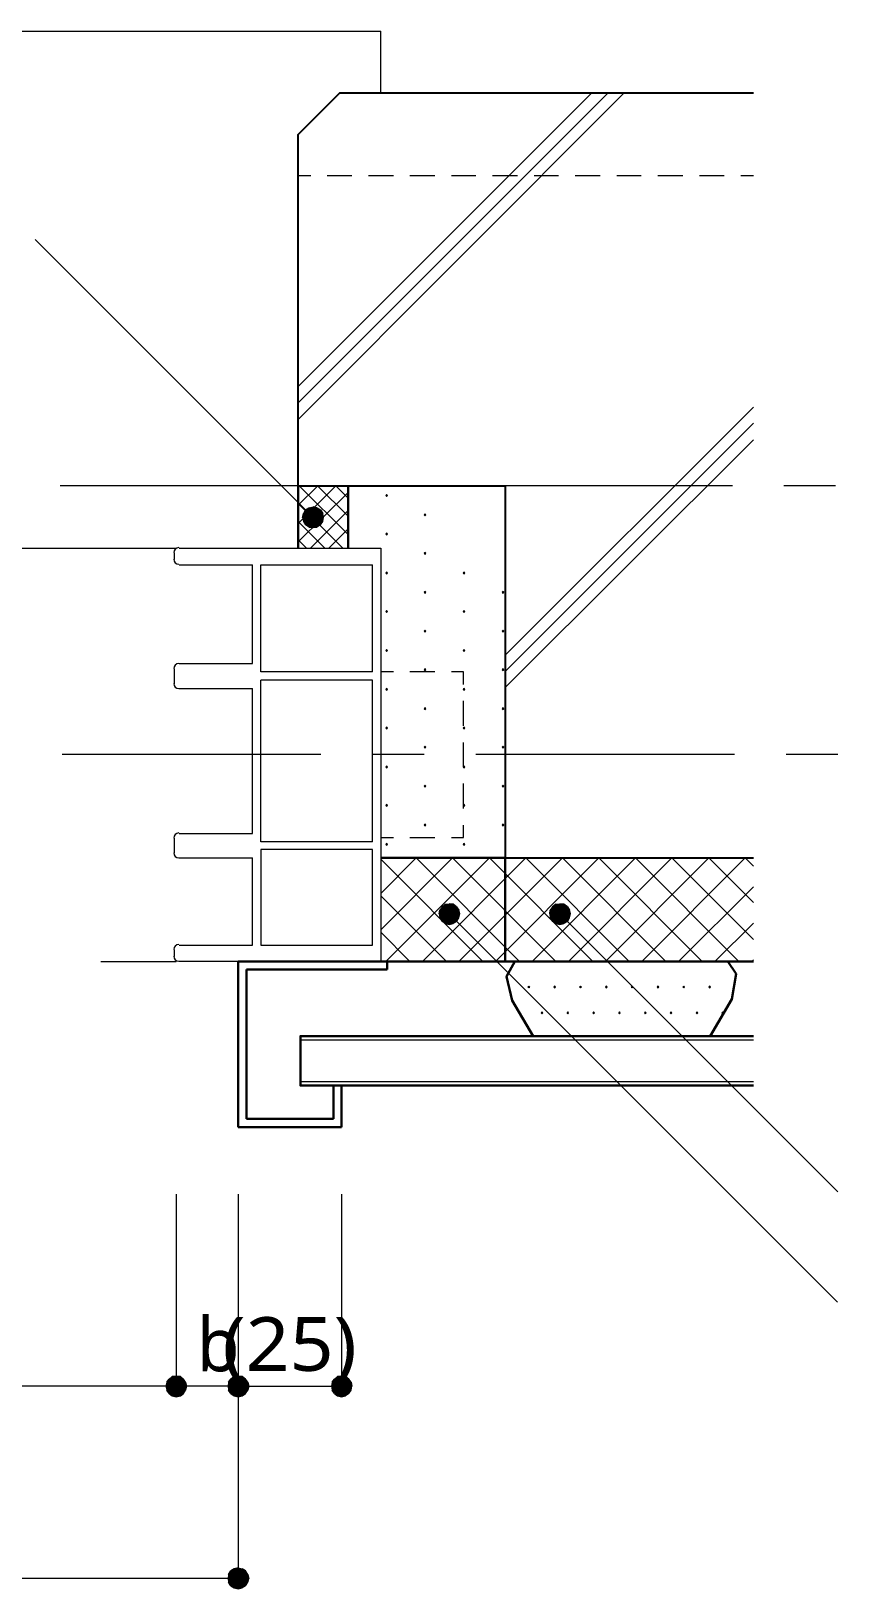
# Model space of a CAD drawing. Header units: millimetres. Extents: x 0 to 420, y 0 to 297.
# Drawn here: x 329.8 to 368.8, y 124.4 to 199.7 of the extents above; entities that cross this region are included whole.
import ezdxf
from ezdxf.enums import TextEntityAlignment as Align

# ---------------------------------------------------------------- set-up
doc = ezdxf.new("R2010")
doc.units = ezdxf.units.MM
doc.styles.add('kst32b', font='NotoSansJP-Variable.ttf')

msp = doc.modelspace()

# ---------------------------------------------------------------- hatches: boundary and pattern name
for points in [[(346.964, 177.334), (346.943, 177.313), (346.922, 177.292), (346.943, 177.271), (346.964, 177.25), (346.985, 177.271), (347.006, 177.292), (346.985, 177.313), (346.964, 177.334)], [(348.827, 176.403), (348.805, 176.382), (348.784, 176.361), (348.805, 176.339), (348.827, 176.318), (348.848, 176.339), (348.869, 176.361), (348.848, 176.382), (348.827, 176.403)], [(343.874, 176.043), (343.916, 176.234), (343.408, 176.234), (343.874, 176.043)], [(346.964, 175.472), (346.943, 175.45), (346.922, 175.429), (346.943, 175.408), (346.964, 175.387), (346.985, 175.408), (347.006, 175.429), (346.985, 175.45), (346.964, 175.472)], [(348.827, 174.54), (348.805, 174.519), (348.784, 174.498), (348.805, 174.477), (348.827, 174.456), (348.848, 174.477), (348.869, 174.498), (348.848, 174.519), (348.827, 174.54)], [(346.964, 173.588), (346.943, 173.567), (346.922, 173.546), (346.943, 173.524), (346.964, 173.503), (346.985, 173.524), (347.006, 173.546), (346.985, 173.567), (346.964, 173.588)], [(350.711, 173.588), (350.689, 173.567), (350.668, 173.546), (350.689, 173.524), (350.711, 173.503), (350.732, 173.524), (350.753, 173.546), (350.732, 173.567), (350.711, 173.588)], [(348.827, 172.656), (348.805, 172.635), (348.784, 172.614), (348.805, 172.593), (348.827, 172.572), (348.848, 172.593), (348.869, 172.614), (348.848, 172.635), (348.827, 172.656)], [(352.594, 172.656), (352.573, 172.635), (352.552, 172.614), (352.573, 172.593), (352.594, 172.572), (352.616, 172.593), (352.637, 172.614), (352.616, 172.635), (352.594, 172.656)], [(346.964, 171.725), (346.943, 171.704), (346.922, 171.683), (346.943, 171.662), (346.964, 171.64), (346.985, 171.662), (347.006, 171.683), (346.985, 171.704), (346.964, 171.725)], [(350.711, 171.725), (350.689, 171.704), (350.668, 171.683), (350.689, 171.662), (350.711, 171.64), (350.732, 171.662), (350.753, 171.683), (350.732, 171.704), (350.711, 171.725)], [(348.827, 170.773), (348.805, 170.751), (348.784, 170.73), (348.805, 170.709), (348.827, 170.688), (348.848, 170.709), (348.869, 170.73), (348.848, 170.751), (348.827, 170.773)], [(352.594, 170.773), (352.573, 170.751), (352.552, 170.73), (352.573, 170.709), (352.594, 170.688), (352.616, 170.709), (352.637, 170.73), (352.616, 170.751), (352.594, 170.773)], [(346.964, 169.841), (346.943, 169.82), (346.922, 169.799), (346.943, 169.778), (346.964, 169.757), (346.985, 169.778), (347.006, 169.799), (346.985, 169.82), (346.964, 169.841)], [(350.711, 169.841), (350.689, 169.82), (350.668, 169.799), (350.689, 169.778), (350.711, 169.757), (350.732, 169.778), (350.753, 169.799), (350.732, 169.82), (350.711, 169.841)], [(348.827, 168.91), (348.805, 168.889), (348.784, 168.868), (348.805, 168.846), (348.827, 168.825), (348.848, 168.846), (348.869, 168.868), (348.848, 168.889), (348.827, 168.91)], [(352.594, 168.91), (352.573, 168.889), (352.552, 168.868), (352.573, 168.846), (352.594, 168.825), (352.616, 168.846), (352.637, 168.868), (352.616, 168.889), (352.594, 168.91)], [(346.964, 167.957), (346.943, 167.936), (346.922, 167.915), (346.943, 167.894), (346.964, 167.873), (346.985, 167.894), (347.006, 167.915), (346.985, 167.936), (346.964, 167.957)], [(350.711, 167.957), (350.689, 167.936), (350.668, 167.915), (350.689, 167.894), (350.711, 167.873), (350.732, 167.894), (350.753, 167.915), (350.732, 167.936), (350.711, 167.957)], [(348.827, 167.026), (348.805, 167.005), (348.784, 166.984), (348.805, 166.963), (348.827, 166.942), (348.848, 166.963), (348.869, 166.984), (348.848, 167.005), (348.827, 167.026)], [(352.594, 167.026), (352.573, 167.005), (352.552, 166.984), (352.573, 166.963), (352.594, 166.942), (352.616, 166.963), (352.637, 166.984), (352.616, 167.005), (352.594, 167.026)], [(346.964, 166.095), (346.943, 166.074), (346.922, 166.052), (346.943, 166.031), (346.964, 166.01), (346.985, 166.031), (347.006, 166.052), (346.985, 166.074), (346.964, 166.095)], [(350.711, 166.095), (350.689, 166.074), (350.668, 166.052), (350.689, 166.031), (350.711, 166.01), (350.732, 166.031), (350.753, 166.052), (350.732, 166.074), (350.711, 166.095)], [(348.827, 165.163), (348.805, 165.142), (348.784, 165.121), (348.805, 165.1), (348.827, 165.079), (348.848, 165.1), (348.869, 165.121), (348.848, 165.142), (348.827, 165.163)], [(352.594, 165.163), (352.573, 165.142), (352.552, 165.121), (352.573, 165.1), (352.594, 165.079), (352.616, 165.1), (352.637, 165.121), (352.616, 165.142), (352.594, 165.163)], [(346.964, 164.211), (346.943, 164.19), (346.922, 164.169), (346.943, 164.147), (346.964, 164.126), (346.985, 164.147), (347.006, 164.169), (346.985, 164.19), (346.964, 164.211)], [(350.711, 164.211), (350.689, 164.19), (350.668, 164.169), (350.689, 164.147), (350.711, 164.126), (350.732, 164.147), (350.753, 164.169), (350.732, 164.19), (350.711, 164.211)], [(348.827, 163.28), (348.805, 163.258), (348.784, 163.237), (348.805, 163.216), (348.827, 163.195), (348.848, 163.216), (348.869, 163.237), (348.848, 163.258), (348.827, 163.28)], [(352.594, 163.28), (352.573, 163.258), (352.552, 163.237), (352.573, 163.216), (352.594, 163.195), (352.616, 163.216), (352.637, 163.237), (352.616, 163.258), (352.594, 163.28)], [(346.964, 162.348), (346.943, 162.327), (346.922, 162.306), (346.943, 162.285), (346.964, 162.264), (346.985, 162.285), (347.006, 162.306), (346.985, 162.327), (346.964, 162.348)], [(350.711, 162.348), (350.689, 162.327), (350.668, 162.306), (350.689, 162.285), (350.711, 162.264), (350.732, 162.285), (350.753, 162.306), (350.732, 162.327), (350.711, 162.348)], [(348.827, 161.396), (348.805, 161.375), (348.784, 161.354), (348.805, 161.332), (348.827, 161.311), (348.848, 161.332), (348.869, 161.354), (348.848, 161.375), (348.827, 161.396)], [(352.594, 161.396), (352.573, 161.375), (352.552, 161.354), (352.573, 161.332), (352.594, 161.311), (352.616, 161.332), (352.637, 161.354), (352.616, 161.375), (352.594, 161.396)], [(346.964, 160.464), (346.943, 160.443), (346.922, 160.422), (346.943, 160.401), (346.964, 160.38), (346.985, 160.401), (347.006, 160.422), (346.985, 160.443), (346.964, 160.464)], [(350.711, 160.464), (350.689, 160.443), (350.668, 160.422), (350.689, 160.401), (350.711, 160.38), (350.732, 160.401), (350.753, 160.422), (350.732, 160.443), (350.711, 160.464)], [(350.456, 156.866), (350.499, 157.057), (349.991, 157.057), (350.456, 156.866)], [(355.812, 156.866), (355.854, 157.057), (355.346, 157.057), (355.812, 156.866)], [(353.843, 153.564), (353.822, 153.543), (353.801, 153.522), (353.822, 153.501), (353.843, 153.479), (353.864, 153.501), (353.886, 153.522), (353.864, 153.543), (353.843, 153.564)], [(355.092, 153.564), (355.071, 153.543), (355.05, 153.522), (355.071, 153.501), (355.092, 153.479), (355.113, 153.501), (355.134, 153.522), (355.113, 153.543), (355.092, 153.564)], [(356.341, 153.564), (356.32, 153.543), (356.298, 153.522), (356.32, 153.501), (356.341, 153.479), (356.362, 153.501), (356.383, 153.522), (356.362, 153.543), (356.341, 153.564)], [(357.59, 153.564), (357.569, 153.543), (357.547, 153.522), (357.569, 153.501), (357.59, 153.479), (357.611, 153.501), (357.632, 153.522), (357.611, 153.543), (357.59, 153.564)], [(358.838, 153.564), (358.817, 153.543), (358.796, 153.522), (358.817, 153.501), (358.838, 153.479), (358.86, 153.501), (358.881, 153.522), (358.86, 153.543), (358.838, 153.564)], [(360.087, 153.564), (360.066, 153.543), (360.045, 153.522), (360.066, 153.501), (360.087, 153.479), (360.109, 153.501), (360.13, 153.522), (360.109, 153.543), (360.087, 153.564)], [(361.336, 153.564), (361.315, 153.543), (361.294, 153.522), (361.315, 153.501), (361.336, 153.479), (361.357, 153.501), (361.379, 153.522), (361.357, 153.543), (361.336, 153.564)], [(362.585, 153.564), (362.564, 153.543), (362.543, 153.522), (362.564, 153.501), (362.585, 153.479), (362.606, 153.501), (362.627, 153.522), (362.606, 153.543), (362.585, 153.564)], [(354.478, 152.315), (354.457, 152.294), (354.436, 152.273), (354.457, 152.252), (354.478, 152.231), (354.499, 152.252), (354.521, 152.273), (354.499, 152.294), (354.478, 152.315)], [(355.727, 152.315), (355.706, 152.294), (355.685, 152.273), (355.706, 152.252), (355.727, 152.231), (355.748, 152.252), (355.769, 152.273), (355.748, 152.294), (355.727, 152.315)], [(356.976, 152.315), (356.955, 152.294), (356.934, 152.273), (356.955, 152.252), (356.976, 152.231), (356.997, 152.252), (357.018, 152.273), (356.997, 152.294), (356.976, 152.315)], [(358.225, 152.315), (358.204, 152.294), (358.182, 152.273), (358.204, 152.252), (358.225, 152.231), (358.246, 152.252), (358.267, 152.273), (358.246, 152.294), (358.225, 152.315)], [(359.473, 152.315), (359.452, 152.294), (359.431, 152.273), (359.452, 152.252), (359.473, 152.231), (359.495, 152.252), (359.516, 152.273), (359.495, 152.294), (359.473, 152.315)], [(360.722, 152.315), (360.701, 152.294), (360.68, 152.273), (360.701, 152.252), (360.722, 152.231), (360.744, 152.252), (360.765, 152.273), (360.744, 152.294), (360.722, 152.315)], [(361.971, 152.315), (361.95, 152.294), (361.929, 152.273), (361.95, 152.252), (361.971, 152.231), (361.992, 152.252), (362.014, 152.273), (361.992, 152.294), (361.971, 152.315)], [(363.22, 152.315), (363.199, 152.294), (363.178, 152.273), (363.199, 152.252), (363.22, 152.231), (363.241, 152.252), (363.262, 152.273), (363.241, 152.294), (363.22, 152.315)], [(336.338, 134.408), (336.296, 134.218), (336.783, 134.218), (336.338, 134.408)], [(336.338, 134.408), (336.296, 134.218), (336.783, 134.218), (336.338, 134.408)], [(336.592, 133.752), (336.783, 133.71), (336.783, 134.218), (336.592, 133.752)], [(339.323, 134.408), (339.302, 134.218), (339.788, 134.218), (339.323, 134.408)], [(339.598, 133.752), (339.788, 133.71), (339.788, 134.218), (339.598, 133.752)], [(344.593, 133.752), (344.784, 133.71), (344.784, 134.218), (344.593, 133.752)], [(339.598, 124.46), (339.788, 124.418), (339.788, 124.926), (339.598, 124.46)]]:
    msp.add_hatch(color=7).paths.add_polyline_path(points)
h = msp.add_hatch(color=7)
h.paths.add_polyline_path([(343.048, 176.593), (342.942, 176.424), (343.408, 176.234), (343.048, 176.593)])
h.paths.add_polyline_path([(342.942, 176.424), (343.408, 176.234), (342.9, 176.234), (342.942, 176.424)])
h.paths.add_polyline_path([(343.408, 176.234), (342.9, 176.234), (342.942, 176.043), (343.408, 176.234)])
h = msp.add_hatch(color=7)
h.paths.add_polyline_path([(343.598, 176.699), (343.408, 176.742), (343.408, 176.234), (343.598, 176.699)])
h.paths.add_polyline_path([(343.408, 176.742), (343.408, 176.234), (343.218, 176.699), (343.408, 176.742)])
h.paths.add_polyline_path([(343.408, 176.234), (343.218, 176.699), (343.048, 176.593), (343.408, 176.234)])
h = msp.add_hatch(color=7)
h.paths.add_polyline_path([(343.916, 176.234), (343.874, 176.424), (343.408, 176.234), (343.916, 176.234)])
h.paths.add_polyline_path([(343.874, 176.424), (343.408, 176.234), (343.768, 176.593), (343.874, 176.424)])
h.paths.add_polyline_path([(343.408, 176.234), (343.768, 176.593), (343.598, 176.699), (343.408, 176.234)])
h = msp.add_hatch(color=7)
h.paths.add_polyline_path([(342.942, 176.043), (343.048, 175.874), (343.408, 176.234), (342.942, 176.043)])
h.paths.add_polyline_path([(343.048, 175.874), (343.408, 176.234), (343.218, 175.768), (343.048, 175.874)])
h.paths.add_polyline_path([(343.408, 176.234), (343.218, 175.768), (343.408, 175.747), (343.408, 176.234)])
h = msp.add_hatch(color=7)
h.paths.add_polyline_path([(343.408, 175.747), (343.598, 175.768), (343.408, 176.234), (343.408, 175.747)])
h.paths.add_polyline_path([(343.598, 175.768), (343.408, 176.234), (343.768, 175.874), (343.598, 175.768)])
h.paths.add_polyline_path([(343.408, 176.234), (343.768, 175.874), (343.874, 176.043), (343.408, 176.234)])
h = msp.add_hatch(color=7)
h.paths.add_polyline_path([(350.181, 157.522), (349.991, 157.543), (349.991, 157.057), (350.181, 157.522)])
h.paths.add_polyline_path([(349.991, 157.543), (349.991, 157.057), (349.8, 157.522), (349.991, 157.543)])
h.paths.add_polyline_path([(349.991, 157.057), (349.8, 157.522), (349.652, 157.395), (349.991, 157.057)])
h = msp.add_hatch(color=7)
h.paths.add_polyline_path([(350.499, 157.057), (350.456, 157.247), (349.991, 157.057), (350.499, 157.057)])
h.paths.add_polyline_path([(350.456, 157.247), (349.991, 157.057), (350.351, 157.395), (350.456, 157.247)])
h.paths.add_polyline_path([(349.991, 157.057), (350.351, 157.395), (350.181, 157.522), (349.991, 157.057)])
h = msp.add_hatch(color=7)
h.paths.add_polyline_path([(355.537, 157.522), (355.346, 157.543), (355.346, 157.057), (355.537, 157.522)])
h.paths.add_polyline_path([(355.346, 157.543), (355.346, 157.057), (355.155, 157.522), (355.346, 157.543)])
h.paths.add_polyline_path([(355.346, 157.057), (355.155, 157.522), (354.986, 157.395), (355.346, 157.057)])
h = msp.add_hatch(color=7)
h.paths.add_polyline_path([(355.854, 157.057), (355.812, 157.247), (355.346, 157.057), (355.854, 157.057)])
h.paths.add_polyline_path([(355.812, 157.247), (355.346, 157.057), (355.706, 157.395), (355.812, 157.247)])
h.paths.add_polyline_path([(355.346, 157.057), (355.706, 157.395), (355.537, 157.522), (355.346, 157.057)])
h = msp.add_hatch(color=7)
h.paths.add_polyline_path([(349.652, 157.395), (349.546, 157.247), (349.991, 157.057), (349.652, 157.395)])
h.paths.add_polyline_path([(349.546, 157.247), (349.991, 157.057), (349.504, 157.057), (349.546, 157.247)])
h.paths.add_polyline_path([(349.991, 157.057), (349.504, 157.057), (349.546, 156.866), (349.991, 157.057)])
h = msp.add_hatch(color=7)
h.paths.add_polyline_path([(349.546, 156.866), (349.652, 156.697), (349.991, 157.057), (349.546, 156.866)])
h.paths.add_polyline_path([(349.652, 156.697), (349.991, 157.057), (349.8, 156.591), (349.652, 156.697)])
h.paths.add_polyline_path([(349.991, 157.057), (349.8, 156.591), (349.991, 156.549), (349.991, 157.057)])
h = msp.add_hatch(color=7)
h.paths.add_polyline_path([(349.991, 156.549), (350.181, 156.591), (349.991, 157.057), (349.991, 156.549)])
h.paths.add_polyline_path([(350.181, 156.591), (349.991, 157.057), (350.351, 156.697), (350.181, 156.591)])
h.paths.add_polyline_path([(349.991, 157.057), (350.351, 156.697), (350.456, 156.866), (349.991, 157.057)])
h = msp.add_hatch(color=7)
h.paths.add_polyline_path([(354.986, 157.395), (354.88, 157.247), (355.346, 157.057), (354.986, 157.395)])
h.paths.add_polyline_path([(354.88, 157.247), (355.346, 157.057), (354.859, 157.057), (354.88, 157.247)])
h.paths.add_polyline_path([(355.346, 157.057), (354.859, 157.057), (354.88, 156.866), (355.346, 157.057)])
h = msp.add_hatch(color=7)
h.paths.add_polyline_path([(354.88, 156.866), (354.986, 156.697), (355.346, 157.057), (354.88, 156.866)])
h.paths.add_polyline_path([(354.986, 156.697), (355.346, 157.057), (355.155, 156.591), (354.986, 156.697)])
h.paths.add_polyline_path([(355.346, 157.057), (355.155, 156.591), (355.346, 156.549), (355.346, 157.057)])
h = msp.add_hatch(color=7)
h.paths.add_polyline_path([(355.346, 156.549), (355.537, 156.591), (355.346, 157.057), (355.346, 156.549)])
h.paths.add_polyline_path([(355.537, 156.591), (355.346, 157.057), (355.706, 156.697), (355.537, 156.591)])
h.paths.add_polyline_path([(355.346, 157.057), (355.706, 156.697), (355.812, 156.866), (355.346, 157.057)])
h = msp.add_hatch(color=7)
h.paths.add_polyline_path([(336.592, 134.683), (336.444, 134.556), (336.783, 134.218), (336.592, 134.683)])
h.paths.add_polyline_path([(336.444, 134.556), (336.783, 134.218), (336.338, 134.408), (336.444, 134.556)])
h.paths.add_polyline_path([(336.783, 134.218), (336.338, 134.408), (336.296, 134.218), (336.783, 134.218)])
h = msp.add_hatch(color=7)
h.paths.add_polyline_path([(336.296, 134.218), (336.338, 134.027), (336.783, 134.218), (336.296, 134.218)])
h.paths.add_polyline_path([(336.338, 134.027), (336.783, 134.218), (336.444, 133.858), (336.338, 134.027)])
h.paths.add_polyline_path([(336.783, 134.218), (336.444, 133.858), (336.592, 133.752), (336.783, 134.218)])
h = msp.add_hatch(color=7)
h.paths.add_polyline_path([(336.296, 134.218), (336.338, 134.027), (336.783, 134.218), (336.296, 134.218)])
h.paths.add_polyline_path([(336.338, 134.027), (336.783, 134.218), (336.444, 133.858), (336.338, 134.027)])
h.paths.add_polyline_path([(336.783, 134.218), (336.444, 133.858), (336.592, 133.752), (336.783, 134.218)])
h = msp.add_hatch(color=7)
h.paths.add_polyline_path([(336.296, 134.218), (336.338, 134.027), (336.783, 134.218), (336.296, 134.218)])
h.paths.add_polyline_path([(336.338, 134.027), (336.783, 134.218), (336.444, 133.858), (336.338, 134.027)])
h.paths.add_polyline_path([(336.783, 134.218), (336.444, 133.858), (336.592, 133.752), (336.783, 134.218)])
h = msp.add_hatch(color=7)
h.paths.add_polyline_path([(336.783, 134.705), (336.592, 134.683), (336.783, 134.218), (336.783, 134.705)])
h.paths.add_polyline_path([(336.592, 134.683), (336.783, 134.218), (336.444, 134.556), (336.592, 134.683)])
h.paths.add_polyline_path([(336.783, 134.218), (336.444, 134.556), (336.338, 134.408), (336.783, 134.218)])
h = msp.add_hatch(color=7)
h.paths.add_polyline_path([(336.783, 134.705), (336.592, 134.683), (336.783, 134.218), (336.783, 134.705)])
h.paths.add_polyline_path([(336.592, 134.683), (336.783, 134.218), (336.444, 134.556), (336.592, 134.683)])
h.paths.add_polyline_path([(336.783, 134.218), (336.444, 134.556), (336.338, 134.408), (336.783, 134.218)])
h = msp.add_hatch(color=7)
h.paths.add_polyline_path([(337.143, 134.556), (336.995, 134.683), (336.783, 134.218), (337.143, 134.556)])
h.paths.add_polyline_path([(336.995, 134.683), (336.783, 134.218), (336.783, 134.705), (336.995, 134.683)])
h.paths.add_polyline_path([(336.783, 134.218), (336.783, 134.705), (336.592, 134.683), (336.783, 134.218)])
h = msp.add_hatch(color=7)
h.paths.add_polyline_path([(336.592, 133.752), (336.783, 133.71), (336.783, 134.218), (336.592, 133.752)])
h.paths.add_polyline_path([(336.783, 133.71), (336.783, 134.218), (336.995, 133.752), (336.783, 133.71)])
h.paths.add_polyline_path([(336.783, 134.218), (336.995, 133.752), (337.143, 133.858), (336.783, 134.218)])
h = msp.add_hatch(color=7)
h.paths.add_polyline_path([(336.592, 133.752), (336.783, 133.71), (336.783, 134.218), (336.592, 133.752)])
h.paths.add_polyline_path([(336.783, 133.71), (336.783, 134.218), (336.995, 133.752), (336.783, 133.71)])
h.paths.add_polyline_path([(336.783, 134.218), (336.995, 133.752), (337.143, 133.858), (336.783, 134.218)])
h = msp.add_hatch(color=7)
h.paths.add_polyline_path([(337.248, 134.408), (337.143, 134.556), (336.783, 134.218), (337.248, 134.408)])
h.paths.add_polyline_path([(337.143, 134.556), (336.783, 134.218), (336.995, 134.683), (337.143, 134.556)])
h.paths.add_polyline_path([(336.783, 134.218), (336.995, 134.683), (336.783, 134.705), (336.783, 134.218)])
h = msp.add_hatch(color=7)
h.paths.add_polyline_path([(337.248, 134.408), (337.143, 134.556), (336.783, 134.218), (337.248, 134.408)])
h.paths.add_polyline_path([(337.143, 134.556), (336.783, 134.218), (336.995, 134.683), (337.143, 134.556)])
h.paths.add_polyline_path([(336.783, 134.218), (336.995, 134.683), (336.783, 134.705), (336.783, 134.218)])
h = msp.add_hatch(color=7)
h.paths.add_polyline_path([(337.248, 134.027), (337.291, 134.218), (336.783, 134.218), (337.248, 134.027)])
h.paths.add_polyline_path([(337.291, 134.218), (336.783, 134.218), (337.248, 134.408), (337.291, 134.218)])
h.paths.add_polyline_path([(336.783, 134.218), (337.248, 134.408), (337.143, 134.556), (336.783, 134.218)])
h = msp.add_hatch(color=7)
h.paths.add_polyline_path([(337.143, 133.858), (337.248, 134.027), (336.783, 134.218), (337.143, 133.858)])
h.paths.add_polyline_path([(337.248, 134.027), (336.783, 134.218), (337.291, 134.218), (337.248, 134.027)])
h.paths.add_polyline_path([(336.783, 134.218), (337.291, 134.218), (337.248, 134.408), (336.783, 134.218)])
h = msp.add_hatch(color=7)
h.paths.add_polyline_path([(337.143, 133.858), (337.248, 134.027), (336.783, 134.218), (337.143, 133.858)])
h.paths.add_polyline_path([(337.248, 134.027), (336.783, 134.218), (337.291, 134.218), (337.248, 134.027)])
h.paths.add_polyline_path([(336.783, 134.218), (337.291, 134.218), (337.248, 134.408), (336.783, 134.218)])
h = msp.add_hatch(color=7)
h.paths.add_polyline_path([(336.783, 133.71), (336.995, 133.752), (336.783, 134.218), (336.783, 133.71)])
h.paths.add_polyline_path([(336.995, 133.752), (336.783, 134.218), (337.143, 133.858), (336.995, 133.752)])
h.paths.add_polyline_path([(336.783, 134.218), (337.143, 133.858), (337.248, 134.027), (336.783, 134.218)])
h = msp.add_hatch(color=7)
h.paths.add_polyline_path([(339.598, 134.683), (339.429, 134.556), (339.788, 134.218), (339.598, 134.683)])
h.paths.add_polyline_path([(339.429, 134.556), (339.788, 134.218), (339.323, 134.408), (339.429, 134.556)])
h.paths.add_polyline_path([(339.788, 134.218), (339.323, 134.408), (339.302, 134.218), (339.788, 134.218)])
h = msp.add_hatch(color=7)
h.paths.add_polyline_path([(339.302, 134.218), (339.323, 134.027), (339.788, 134.218), (339.302, 134.218)])
h.paths.add_polyline_path([(339.323, 134.027), (339.788, 134.218), (339.429, 133.858), (339.323, 134.027)])
h.paths.add_polyline_path([(339.788, 134.218), (339.429, 133.858), (339.598, 133.752), (339.788, 134.218)])
h = msp.add_hatch(color=7)
h.paths.add_polyline_path([(339.302, 134.218), (339.323, 134.027), (339.788, 134.218), (339.302, 134.218)])
h.paths.add_polyline_path([(339.323, 134.027), (339.788, 134.218), (339.429, 133.858), (339.323, 134.027)])
h.paths.add_polyline_path([(339.788, 134.218), (339.429, 133.858), (339.598, 133.752), (339.788, 134.218)])
h = msp.add_hatch(color=7)
h.paths.add_polyline_path([(339.788, 134.705), (339.598, 134.683), (339.788, 134.218), (339.788, 134.705)])
h.paths.add_polyline_path([(339.598, 134.683), (339.788, 134.218), (339.429, 134.556), (339.598, 134.683)])
h.paths.add_polyline_path([(339.788, 134.218), (339.429, 134.556), (339.323, 134.408), (339.788, 134.218)])
h = msp.add_hatch(color=7)
h.paths.add_polyline_path([(340.148, 134.556), (339.979, 134.683), (339.788, 134.218), (340.148, 134.556)])
h.paths.add_polyline_path([(339.979, 134.683), (339.788, 134.218), (339.788, 134.705), (339.979, 134.683)])
h.paths.add_polyline_path([(339.788, 134.218), (339.788, 134.705), (339.598, 134.683), (339.788, 134.218)])
h = msp.add_hatch(color=7)
h.paths.add_polyline_path([(339.598, 133.752), (339.788, 133.71), (339.788, 134.218), (339.598, 133.752)])
h.paths.add_polyline_path([(339.788, 133.71), (339.788, 134.218), (339.979, 133.752), (339.788, 133.71)])
h.paths.add_polyline_path([(339.788, 134.218), (339.979, 133.752), (340.148, 133.858), (339.788, 134.218)])
h = msp.add_hatch(color=7)
h.paths.add_polyline_path([(340.254, 134.408), (340.148, 134.556), (339.788, 134.218), (340.254, 134.408)])
h.paths.add_polyline_path([(340.148, 134.556), (339.788, 134.218), (339.979, 134.683), (340.148, 134.556)])
h.paths.add_polyline_path([(339.788, 134.218), (339.979, 134.683), (339.788, 134.705), (339.788, 134.218)])
h = msp.add_hatch(color=7)
h.paths.add_polyline_path([(340.254, 134.027), (340.296, 134.218), (339.788, 134.218), (340.254, 134.027)])
h.paths.add_polyline_path([(340.296, 134.218), (339.788, 134.218), (340.254, 134.408), (340.296, 134.218)])
h.paths.add_polyline_path([(339.788, 134.218), (340.254, 134.408), (340.148, 134.556), (339.788, 134.218)])
h = msp.add_hatch(color=7)
h.paths.add_polyline_path([(340.148, 133.858), (340.254, 134.027), (339.788, 134.218), (340.148, 133.858)])
h.paths.add_polyline_path([(340.254, 134.027), (339.788, 134.218), (340.296, 134.218), (340.254, 134.027)])
h.paths.add_polyline_path([(339.788, 134.218), (340.296, 134.218), (340.254, 134.408), (339.788, 134.218)])
h = msp.add_hatch(color=7)
h.paths.add_polyline_path([(339.788, 133.71), (339.979, 133.752), (339.788, 134.218), (339.788, 133.71)])
h.paths.add_polyline_path([(339.979, 133.752), (339.788, 134.218), (340.148, 133.858), (339.979, 133.752)])
h.paths.add_polyline_path([(339.788, 134.218), (340.148, 133.858), (340.254, 134.027), (339.788, 134.218)])
h = msp.add_hatch(color=7)
h.paths.add_polyline_path([(344.593, 134.683), (344.445, 134.556), (344.784, 134.218), (344.593, 134.683)])
h.paths.add_polyline_path([(344.445, 134.556), (344.784, 134.218), (344.339, 134.408), (344.445, 134.556)])
h.paths.add_polyline_path([(344.784, 134.218), (344.339, 134.408), (344.297, 134.218), (344.784, 134.218)])
h = msp.add_hatch(color=7)
h.paths.add_polyline_path([(344.297, 134.218), (344.339, 134.027), (344.784, 134.218), (344.297, 134.218)])
h.paths.add_polyline_path([(344.339, 134.027), (344.784, 134.218), (344.445, 133.858), (344.339, 134.027)])
h.paths.add_polyline_path([(344.784, 134.218), (344.445, 133.858), (344.593, 133.752), (344.784, 134.218)])
h = msp.add_hatch(color=7)
h.paths.add_polyline_path([(345.144, 134.556), (344.974, 134.683), (344.784, 134.218), (345.144, 134.556)])
h.paths.add_polyline_path([(344.974, 134.683), (344.784, 134.218), (344.784, 134.705), (344.974, 134.683)])
h.paths.add_polyline_path([(344.784, 134.218), (344.784, 134.705), (344.593, 134.683), (344.784, 134.218)])
h = msp.add_hatch(color=7)
h.paths.add_polyline_path([(345.25, 134.027), (345.292, 134.218), (344.784, 134.218), (345.25, 134.027)])
h.paths.add_polyline_path([(345.292, 134.218), (344.784, 134.218), (345.25, 134.408), (345.292, 134.218)])
h.paths.add_polyline_path([(344.784, 134.218), (345.25, 134.408), (345.144, 134.556), (344.784, 134.218)])
h = msp.add_hatch(color=7)
h.paths.add_polyline_path([(344.784, 133.71), (344.974, 133.752), (344.784, 134.218), (344.784, 133.71)])
h.paths.add_polyline_path([(344.974, 133.752), (344.784, 134.218), (345.144, 133.858), (344.974, 133.752)])
h.paths.add_polyline_path([(344.784, 134.218), (345.144, 133.858), (345.25, 134.027), (344.784, 134.218)])
h = msp.add_hatch(color=7)
h.paths.add_polyline_path([(339.598, 125.391), (339.429, 125.285), (339.788, 124.926), (339.598, 125.391)])
h.paths.add_polyline_path([(339.429, 125.285), (339.788, 124.926), (339.323, 125.116), (339.429, 125.285)])
h.paths.add_polyline_path([(339.788, 124.926), (339.323, 125.116), (339.302, 124.926), (339.788, 124.926)])
h = msp.add_hatch(color=7)
h.paths.add_polyline_path([(340.148, 125.285), (339.979, 125.391), (339.788, 124.926), (340.148, 125.285)])
h.paths.add_polyline_path([(339.979, 125.391), (339.788, 124.926), (339.788, 125.434), (339.979, 125.391)])
h.paths.add_polyline_path([(339.788, 124.926), (339.788, 125.434), (339.598, 125.391), (339.788, 124.926)])
h = msp.add_hatch(color=7)
h.paths.add_polyline_path([(340.254, 124.735), (340.296, 124.926), (339.788, 124.926), (340.254, 124.735)])
h.paths.add_polyline_path([(340.296, 124.926), (339.788, 124.926), (340.254, 125.116), (340.296, 124.926)])
h.paths.add_polyline_path([(339.788, 124.926), (340.254, 125.116), (340.148, 125.285), (339.788, 124.926)])
h = msp.add_hatch(color=7)
h.paths.add_polyline_path([(339.302, 124.926), (339.323, 124.735), (339.788, 124.926), (339.302, 124.926)])
h.paths.add_polyline_path([(339.323, 124.735), (339.788, 124.926), (339.429, 124.566), (339.323, 124.735)])
h.paths.add_polyline_path([(339.788, 124.926), (339.429, 124.566), (339.598, 124.46), (339.788, 124.926)])
h = msp.add_hatch(color=7)
h.paths.add_polyline_path([(339.788, 124.418), (339.979, 124.46), (339.788, 124.926), (339.788, 124.418)])
h.paths.add_polyline_path([(339.979, 124.46), (339.788, 124.926), (340.148, 124.566), (339.979, 124.46)])
h.paths.add_polyline_path([(339.788, 124.926), (340.148, 124.566), (340.254, 124.735), (339.788, 124.926)])

# ---------------------------------------------------------------- linework, layer by layer
at = {"lineweight": 13}
for points in [[(294.83, 199.75), (346.689, 199.75)], [(346.689, 196.765), (346.689, 199.75)], [(358.457, 196.765), (342.688, 180.975)], [(356.891, 196.765), (342.688, 182.562)], [(357.674, 196.765), (342.688, 181.779)], [(342.688, 192.765), (343.302, 192.765)], [(344.085, 192.765), (345.292, 192.765)], [(346.096, 192.765), (347.303, 192.765)], [(348.086, 192.765), (349.292, 192.765)], [(350.097, 192.765), (351.282, 192.765)], [(352.086, 192.765), (353.293, 192.765)], [(354.097, 192.765), (355.282, 192.765)], [(356.087, 192.765), (357.293, 192.765)], [(358.098, 192.765), (359.283, 192.765)], [(360.087, 192.765), (361.294, 192.765)], [(362.098, 192.765), (363.284, 192.765)], [(364.088, 192.765), (364.702, 192.765)], [(329.967, 189.674), (343.408, 176.234)], [(364.702, 181.568), (352.7, 169.566)], [(364.702, 180.784), (352.7, 168.783)], [(364.702, 179.98), (352.7, 168)], [(343.683, 177.758), (331.174, 177.758)], [(342.688, 177.694), (342.752, 177.758)], [(342.688, 176.826), (343.641, 177.758)], [(342.688, 175.937), (344.509, 177.758)], [(342.688, 175.048), (345.101, 177.44)], [(342.731, 177.758), (345.101, 175.408)], [(343.62, 177.758), (345.101, 176.297)], [(344.509, 177.758), (345.101, 177.165)], [(348.679, 177.758), (346.181, 177.758)], [(363.686, 177.758), (351.176, 177.758)], [(368.681, 177.758), (366.183, 177.758)], [(342.688, 176.911), (344.847, 174.752)], [(343.281, 174.752), (345.101, 176.572)], [(342.688, 176.043), (343.979, 174.752)], [(344.17, 174.752), (345.101, 175.683)], [(336.92, 174.773), (336.826, 174.754), (336.748, 174.702), (336.696, 174.624), (336.677, 174.53)], [(342.688, 175.154), (343.091, 174.752)], [(345.059, 174.752), (345.101, 174.794)], [(295.825, 174.752), (336.783, 174.752)], [(336.677, 174.212), (336.696, 174.117), (336.748, 174.04), (336.826, 173.988), (336.92, 173.969)], [(336.698, 174.519), (336.698, 174.202)], [(336.931, 174.752), (346.689, 174.752), (346.689, 154.75), (336.931, 154.75)], [(336.931, 173.948), (340.487, 173.948)], [(340.487, 169.164), (340.487, 173.948)], [(340.889, 168.762), (340.889, 173.948)], [(340.889, 173.948), (346.287, 173.948)], [(346.287, 168.762), (346.287, 173.948)], [(336.92, 169.164), (336.826, 169.145), (336.748, 169.093), (336.696, 169.015), (336.677, 168.921)], [(336.698, 168.91), (336.698, 168.19)], [(336.931, 169.164), (340.487, 169.164)], [(346.287, 168.762), (340.889, 168.762)], [(347.303, 168.762), (346.689, 168.762), (346.689, 168.148)], [(349.292, 168.762), (348.086, 168.762)], [(350.689, 168.148), (350.689, 168.762), (350.097, 168.762)], [(336.677, 168.201), (336.696, 168.106), (336.748, 168.029), (336.826, 167.977), (336.92, 167.957)], [(340.889, 160.549), (340.889, 168.36)], [(346.287, 168.36), (340.889, 168.36)], [(346.287, 160.549), (346.287, 168.36)], [(336.931, 167.957), (340.487, 167.957)], [(340.487, 160.951), (340.487, 167.957)], [(346.689, 167.365), (346.689, 166.158)], [(350.689, 166.158), (350.689, 167.365)], [(346.689, 165.354), (346.689, 164.169)], [(350.689, 164.169), (350.689, 165.354)], [(343.789, 164.761), (331.279, 164.761)], [(348.784, 164.761), (346.287, 164.761)], [(363.791, 164.761), (351.282, 164.761)], [(368.787, 164.761), (366.289, 164.761)], [(346.689, 163.364), (346.689, 162.158)], [(350.689, 162.158), (350.689, 163.364)], [(346.689, 161.354), (346.689, 160.761)], [(350.097, 160.761), (350.689, 160.761), (350.689, 161.354)], [(336.92, 160.972), (336.826, 160.953), (336.748, 160.901), (336.696, 160.824), (336.677, 160.729)], [(336.698, 160.718), (336.698, 159.999)], [(336.931, 160.951), (340.487, 160.951)], [(346.287, 160.549), (340.889, 160.549)], [(346.689, 160.761), (347.303, 160.761)], [(348.086, 160.761), (349.292, 160.761)], [(336.677, 160.009), (336.696, 159.915), (336.748, 159.837), (336.826, 159.785), (336.92, 159.766)], [(336.931, 155.554), (340.487, 155.554), (340.487, 159.766)], [(336.931, 159.766), (340.487, 159.766)], [(340.889, 160.168), (340.889, 155.554), (346.287, 155.554)], [(346.287, 160.168), (340.889, 160.168)], [(346.287, 155.554), (346.287, 160.168)], [(346.689, 158.051), (348.403, 159.766)], [(346.689, 156.295), (350.16, 159.766)], [(346.922, 154.75), (351.938, 159.766)], [(348.403, 159.766), (353.399, 154.75)], [(348.7, 154.75), (353.695, 159.766)], [(350.16, 159.766), (355.155, 154.75)], [(350.456, 154.75), (355.473, 159.766)], [(351.938, 159.766), (356.934, 154.75)], [(352.235, 154.75), (357.23, 159.766)], [(353.695, 159.766), (358.69, 154.75)], [(354.012, 154.75), (359.008, 159.766)], [(355.473, 159.766), (360.468, 154.75)], [(355.769, 154.75), (360.765, 159.766)], [(357.23, 159.766), (362.225, 154.75)], [(357.547, 154.75), (362.543, 159.766)], [(359.008, 159.766), (364.003, 154.75)], [(359.304, 154.75), (364.3, 159.766)], [(360.765, 159.766), (364.702, 155.829)], [(362.543, 159.766), (364.702, 157.607)], [(364.3, 159.766), (364.702, 159.364)], [(346.689, 159.702), (351.621, 154.75)], [(361.082, 154.75), (364.702, 158.369)], [(346.689, 157.925), (349.864, 154.75)], [(349.991, 157.057), (368.766, 138.282)], [(355.346, 157.057), (368.787, 143.616)], [(346.689, 156.168), (348.086, 154.75)], [(362.839, 154.75), (364.702, 156.612)], [(336.92, 155.575), (336.826, 155.556), (336.748, 155.504), (336.696, 155.426), (336.677, 155.332)], [(336.698, 155.321), (336.698, 155.004)], [(333.142, 154.75), (336.783, 154.75)], [(336.677, 155.014), (336.696, 154.919), (336.748, 154.842), (336.826, 154.79), (336.92, 154.771)], [(364.617, 154.75), (364.702, 154.834)], [(342.794, 150.961), (364.702, 150.961)], [(342.794, 148.95), (364.702, 148.95)], [(336.783, 143.51), (336.783, 134.218)], [(339.788, 143.51), (339.788, 124.926)], [(344.784, 143.51), (344.784, 134.218)], [(336.783, 134.218), (250.042, 134.218)], [(339.788, 134.218), (336.783, 134.218)], [(339.788, 134.218), (344.784, 134.218)], [(339.788, 124.926), (247.036, 124.926)]]:
    msp.add_lwpolyline(points, dxfattribs=at)
at = {"lineweight": 25}
for points in [[(342.688, 177.758), (342.688, 194.754), (344.699, 196.765), (364.702, 196.765)], [(342.688, 177.758), (352.7, 177.758)], [(352.7, 177.758), (352.7, 159.766)], [(352.7, 159.766), (364.702, 159.766)]]:
    msp.add_lwpolyline(points, dxfattribs=at)
at = {"lineweight": 30}
for points in [[(342.688, 177.758), (342.688, 174.752)], [(345.101, 177.758), (345.101, 174.752)], [(352.7, 154.75), (352.7, 159.766), (346.689, 159.766)], [(339.788, 154.75), (339.788, 146.748)], [(346.985, 154.75), (339.788, 154.75)], [(340.191, 154.75), (364.702, 154.75)], [(346.985, 154.75), (346.985, 154.368)], [(353.166, 154.75), (352.764, 154.03), (353.039, 152.866), (354.055, 151.151)], [(363.474, 154.75), (363.876, 154.157), (363.664, 152.929), (362.606, 151.151)], [(340.191, 154.368), (340.191, 147.151)], [(346.985, 154.368), (340.191, 154.368)], [(364.702, 148.759), (342.794, 148.759), (342.794, 151.151), (364.702, 151.151)], [(344.403, 148.759), (344.403, 147.151)], [(344.784, 148.759), (344.784, 146.748)], [(340.191, 147.151), (344.403, 147.151)], [(339.788, 146.748), (344.784, 146.748)]]:
    msp.add_lwpolyline(points, dxfattribs=at)
at = {"lineweight": 0}
for points in [[(346.964, 177.334), (346.943, 177.313), (346.922, 177.292), (346.943, 177.271), (346.964, 177.25), (346.985, 177.271), (347.006, 177.292), (346.985, 177.313)], [(342.942, 176.424), (343.408, 176.234), (342.9, 176.234)], [(343.048, 176.593), (342.942, 176.424), (343.408, 176.234)], [(343.408, 176.234), (343.218, 176.699), (343.048, 176.593)], [(343.408, 176.742), (343.408, 176.234), (343.218, 176.699)], [(343.598, 176.699), (343.408, 176.742), (343.408, 176.234)], [(343.408, 176.234), (343.768, 176.593), (343.598, 176.699)], [(343.874, 176.424), (343.408, 176.234), (343.768, 176.593)], [(343.916, 176.234), (343.874, 176.424), (343.408, 176.234)], [(348.827, 176.403), (348.805, 176.382), (348.784, 176.361), (348.805, 176.339), (348.827, 176.318), (348.848, 176.339), (348.869, 176.361), (348.848, 176.382)], [(343.408, 176.234), (342.9, 176.234), (342.942, 176.043)], [(342.942, 176.043), (343.048, 175.874), (343.408, 176.234)], [(343.048, 175.874), (343.408, 176.234), (343.218, 175.768)], [(343.408, 176.234), (343.218, 175.768), (343.408, 175.747)], [(343.408, 175.747), (343.598, 175.768), (343.408, 176.234)], [(343.598, 175.768), (343.408, 176.234), (343.768, 175.874)], [(343.408, 176.234), (343.768, 175.874), (343.874, 176.043)], [(343.874, 176.043), (343.916, 176.234), (343.408, 176.234)], [(346.964, 175.472), (346.943, 175.45), (346.922, 175.429), (346.943, 175.408), (346.964, 175.387), (346.985, 175.408), (347.006, 175.429), (346.985, 175.45)], [(348.827, 174.54), (348.805, 174.519), (348.784, 174.498), (348.805, 174.477), (348.827, 174.456), (348.848, 174.477), (348.869, 174.498), (348.848, 174.519)], [(346.964, 173.588), (346.943, 173.567), (346.922, 173.546), (346.943, 173.524), (346.964, 173.503), (346.985, 173.524), (347.006, 173.546), (346.985, 173.567)], [(350.711, 173.588), (350.689, 173.567), (350.668, 173.546), (350.689, 173.524), (350.711, 173.503), (350.732, 173.524), (350.753, 173.546), (350.732, 173.567)], [(348.827, 172.656), (348.805, 172.635), (348.784, 172.614), (348.805, 172.593), (348.827, 172.572), (348.848, 172.593), (348.869, 172.614), (348.848, 172.635)], [(352.594, 172.656), (352.573, 172.635), (352.552, 172.614), (352.573, 172.593), (352.594, 172.572), (352.616, 172.593), (352.637, 172.614), (352.616, 172.635)], [(346.964, 171.725), (346.943, 171.704), (346.922, 171.683), (346.943, 171.662), (346.964, 171.64), (346.985, 171.662), (347.006, 171.683), (346.985, 171.704)], [(350.711, 171.725), (350.689, 171.704), (350.668, 171.683), (350.689, 171.662), (350.711, 171.64), (350.732, 171.662), (350.753, 171.683), (350.732, 171.704)], [(348.827, 170.773), (348.805, 170.751), (348.784, 170.73), (348.805, 170.709), (348.827, 170.688), (348.848, 170.709), (348.869, 170.73), (348.848, 170.751)], [(352.594, 170.773), (352.573, 170.751), (352.552, 170.73), (352.573, 170.709), (352.594, 170.688), (352.616, 170.709), (352.637, 170.73), (352.616, 170.751)], [(346.964, 169.841), (346.943, 169.82), (346.922, 169.799), (346.943, 169.778), (346.964, 169.757), (346.985, 169.778), (347.006, 169.799), (346.985, 169.82)], [(350.711, 169.841), (350.689, 169.82), (350.668, 169.799), (350.689, 169.778), (350.711, 169.757), (350.732, 169.778), (350.753, 169.799), (350.732, 169.82)], [(348.827, 168.91), (348.805, 168.889), (348.784, 168.868), (348.805, 168.846), (348.827, 168.825), (348.848, 168.846), (348.869, 168.868), (348.848, 168.889)], [(352.594, 168.91), (352.573, 168.889), (352.552, 168.868), (352.573, 168.846), (352.594, 168.825), (352.616, 168.846), (352.637, 168.868), (352.616, 168.889)], [(346.964, 167.957), (346.943, 167.936), (346.922, 167.915), (346.943, 167.894), (346.964, 167.873), (346.985, 167.894), (347.006, 167.915), (346.985, 167.936)], [(350.711, 167.957), (350.689, 167.936), (350.668, 167.915), (350.689, 167.894), (350.711, 167.873), (350.732, 167.894), (350.753, 167.915), (350.732, 167.936)], [(348.827, 167.026), (348.805, 167.005), (348.784, 166.984), (348.805, 166.963), (348.827, 166.942), (348.848, 166.963), (348.869, 166.984), (348.848, 167.005)], [(352.594, 167.026), (352.573, 167.005), (352.552, 166.984), (352.573, 166.963), (352.594, 166.942), (352.616, 166.963), (352.637, 166.984), (352.616, 167.005)], [(346.964, 166.095), (346.943, 166.074), (346.922, 166.052), (346.943, 166.031), (346.964, 166.01), (346.985, 166.031), (347.006, 166.052), (346.985, 166.074)], [(350.711, 166.095), (350.689, 166.074), (350.668, 166.052), (350.689, 166.031), (350.711, 166.01), (350.732, 166.031), (350.753, 166.052), (350.732, 166.074)], [(348.827, 165.163), (348.805, 165.142), (348.784, 165.121), (348.805, 165.1), (348.827, 165.079), (348.848, 165.1), (348.869, 165.121), (348.848, 165.142)], [(352.594, 165.163), (352.573, 165.142), (352.552, 165.121), (352.573, 165.1), (352.594, 165.079), (352.616, 165.1), (352.637, 165.121), (352.616, 165.142)], [(346.964, 164.211), (346.943, 164.19), (346.922, 164.169), (346.943, 164.147), (346.964, 164.126), (346.985, 164.147), (347.006, 164.169), (346.985, 164.19)], [(350.711, 164.211), (350.689, 164.19), (350.668, 164.169), (350.689, 164.147), (350.711, 164.126), (350.732, 164.147), (350.753, 164.169), (350.732, 164.19)], [(348.827, 163.28), (348.805, 163.258), (348.784, 163.237), (348.805, 163.216), (348.827, 163.195), (348.848, 163.216), (348.869, 163.237), (348.848, 163.258)], [(352.594, 163.28), (352.573, 163.258), (352.552, 163.237), (352.573, 163.216), (352.594, 163.195), (352.616, 163.216), (352.637, 163.237), (352.616, 163.258)], [(346.964, 162.348), (346.943, 162.327), (346.922, 162.306), (346.943, 162.285), (346.964, 162.264), (346.985, 162.285), (347.006, 162.306), (346.985, 162.327)], [(350.711, 162.348), (350.689, 162.327), (350.668, 162.306), (350.689, 162.285), (350.711, 162.264), (350.732, 162.285), (350.753, 162.306), (350.732, 162.327)], [(348.827, 161.396), (348.805, 161.375), (348.784, 161.354), (348.805, 161.332), (348.827, 161.311), (348.848, 161.332), (348.869, 161.354), (348.848, 161.375)], [(352.594, 161.396), (352.573, 161.375), (352.552, 161.354), (352.573, 161.332), (352.594, 161.311), (352.616, 161.332), (352.637, 161.354), (352.616, 161.375)], [(346.964, 160.464), (346.943, 160.443), (346.922, 160.422), (346.943, 160.401), (346.964, 160.38), (346.985, 160.401), (347.006, 160.422), (346.985, 160.443)], [(350.711, 160.464), (350.689, 160.443), (350.668, 160.422), (350.689, 160.401), (350.711, 160.38), (350.732, 160.401), (350.753, 160.422), (350.732, 160.443)], [(349.991, 157.057), (349.8, 157.522), (349.652, 157.395)], [(349.991, 157.543), (349.991, 157.057), (349.8, 157.522)], [(350.181, 157.522), (349.991, 157.543), (349.991, 157.057)], [(349.991, 157.057), (350.351, 157.395), (350.181, 157.522)], [(355.346, 157.057), (355.155, 157.522), (354.986, 157.395)], [(355.346, 157.543), (355.346, 157.057), (355.155, 157.522)], [(355.537, 157.522), (355.346, 157.543), (355.346, 157.057)], [(355.346, 157.057), (355.706, 157.395), (355.537, 157.522)], [(349.546, 157.247), (349.991, 157.057), (349.504, 157.057)], [(349.991, 157.057), (349.504, 157.057), (349.546, 156.866)], [(349.652, 157.395), (349.546, 157.247), (349.991, 157.057)], [(349.546, 156.866), (349.652, 156.697), (349.991, 157.057)], [(349.652, 156.697), (349.991, 157.057), (349.8, 156.591)], [(349.991, 157.057), (349.8, 156.591), (349.991, 156.549)], [(350.456, 157.247), (349.991, 157.057), (350.351, 157.395)], [(350.499, 157.057), (350.456, 157.247), (349.991, 157.057)], [(349.991, 156.549), (350.181, 156.591), (349.991, 157.057)], [(350.181, 156.591), (349.991, 157.057), (350.351, 156.697)], [(349.991, 157.057), (350.351, 156.697), (350.456, 156.866)], [(350.456, 156.866), (350.499, 157.057), (349.991, 157.057)], [(354.88, 157.247), (355.346, 157.057), (354.859, 157.057)], [(355.346, 157.057), (354.859, 157.057), (354.88, 156.866)], [(354.986, 157.395), (354.88, 157.247), (355.346, 157.057)], [(354.88, 156.866), (354.986, 156.697), (355.346, 157.057)], [(354.986, 156.697), (355.346, 157.057), (355.155, 156.591)], [(355.346, 157.057), (355.155, 156.591), (355.346, 156.549)], [(355.812, 157.247), (355.346, 157.057), (355.706, 157.395)], [(355.854, 157.057), (355.812, 157.247), (355.346, 157.057)], [(355.346, 156.549), (355.537, 156.591), (355.346, 157.057)], [(355.537, 156.591), (355.346, 157.057), (355.706, 156.697)], [(355.346, 157.057), (355.706, 156.697), (355.812, 156.866)], [(355.812, 156.866), (355.854, 157.057), (355.346, 157.057)], [(353.843, 153.564), (353.822, 153.543), (353.801, 153.522), (353.822, 153.501), (353.843, 153.479), (353.864, 153.501), (353.886, 153.522), (353.864, 153.543)], [(355.092, 153.564), (355.071, 153.543), (355.05, 153.522), (355.071, 153.501), (355.092, 153.479), (355.113, 153.501), (355.134, 153.522), (355.113, 153.543)], [(356.341, 153.564), (356.32, 153.543), (356.298, 153.522), (356.32, 153.501), (356.341, 153.479), (356.362, 153.501), (356.383, 153.522), (356.362, 153.543)], [(357.59, 153.564), (357.569, 153.543), (357.547, 153.522), (357.569, 153.501), (357.59, 153.479), (357.611, 153.501), (357.632, 153.522), (357.611, 153.543)], [(358.838, 153.564), (358.817, 153.543), (358.796, 153.522), (358.817, 153.501), (358.838, 153.479), (358.86, 153.501), (358.881, 153.522), (358.86, 153.543)], [(360.087, 153.564), (360.066, 153.543), (360.045, 153.522), (360.066, 153.501), (360.087, 153.479), (360.109, 153.501), (360.13, 153.522), (360.109, 153.543)], [(361.336, 153.564), (361.315, 153.543), (361.294, 153.522), (361.315, 153.501), (361.336, 153.479), (361.357, 153.501), (361.379, 153.522), (361.357, 153.543)], [(362.585, 153.564), (362.564, 153.543), (362.543, 153.522), (362.564, 153.501), (362.585, 153.479), (362.606, 153.501), (362.627, 153.522), (362.606, 153.543)], [(354.478, 152.315), (354.457, 152.294), (354.436, 152.273), (354.457, 152.252), (354.478, 152.231), (354.499, 152.252), (354.521, 152.273), (354.499, 152.294)], [(355.727, 152.315), (355.706, 152.294), (355.685, 152.273), (355.706, 152.252), (355.727, 152.231), (355.748, 152.252), (355.769, 152.273), (355.748, 152.294)], [(356.976, 152.315), (356.955, 152.294), (356.934, 152.273), (356.955, 152.252), (356.976, 152.231), (356.997, 152.252), (357.018, 152.273), (356.997, 152.294)], [(358.225, 152.315), (358.204, 152.294), (358.182, 152.273), (358.204, 152.252), (358.225, 152.231), (358.246, 152.252), (358.267, 152.273), (358.246, 152.294)], [(359.473, 152.315), (359.452, 152.294), (359.431, 152.273), (359.452, 152.252), (359.473, 152.231), (359.495, 152.252), (359.516, 152.273), (359.495, 152.294)], [(360.722, 152.315), (360.701, 152.294), (360.68, 152.273), (360.701, 152.252), (360.722, 152.231), (360.744, 152.252), (360.765, 152.273), (360.744, 152.294)], [(361.971, 152.315), (361.95, 152.294), (361.929, 152.273), (361.95, 152.252), (361.971, 152.231), (361.992, 152.252), (362.014, 152.273), (361.992, 152.294)], [(363.22, 152.315), (363.199, 152.294), (363.178, 152.273), (363.199, 152.252), (363.22, 152.231), (363.241, 152.252), (363.262, 152.273), (363.241, 152.294)], [(336.338, 134.408), (336.296, 134.218), (336.783, 134.218)], [(336.338, 134.408), (336.296, 134.218), (336.783, 134.218)], [(336.783, 134.218), (336.338, 134.408), (336.296, 134.218)], [(336.296, 134.218), (336.338, 134.027), (336.783, 134.218)], [(336.296, 134.218), (336.338, 134.027), (336.783, 134.218)], [(336.296, 134.218), (336.338, 134.027), (336.783, 134.218)], [(336.783, 134.218), (336.444, 134.556), (336.338, 134.408)], [(336.783, 134.218), (336.444, 134.556), (336.338, 134.408)], [(336.444, 134.556), (336.783, 134.218), (336.338, 134.408)], [(336.338, 134.027), (336.783, 134.218), (336.444, 133.858)], [(336.338, 134.027), (336.783, 134.218), (336.444, 133.858)], [(336.338, 134.027), (336.783, 134.218), (336.444, 133.858)], [(336.592, 134.683), (336.783, 134.218), (336.444, 134.556)], [(336.592, 134.683), (336.783, 134.218), (336.444, 134.556)], [(336.592, 134.683), (336.444, 134.556), (336.783, 134.218)], [(336.783, 134.218), (336.444, 133.858), (336.592, 133.752)], [(336.783, 134.218), (336.444, 133.858), (336.592, 133.752)], [(336.783, 134.218), (336.444, 133.858), (336.592, 133.752)], [(336.783, 134.705), (336.592, 134.683), (336.783, 134.218)], [(336.783, 134.705), (336.592, 134.683), (336.783, 134.218)], [(336.783, 134.218), (336.783, 134.705), (336.592, 134.683)], [(336.592, 133.752), (336.783, 133.71), (336.783, 134.218)], [(336.592, 133.752), (336.783, 133.71), (336.783, 134.218)], [(336.592, 133.752), (336.783, 133.71), (336.783, 134.218)], [(336.783, 134.218), (336.995, 134.683), (336.783, 134.705)], [(336.783, 134.218), (336.995, 134.683), (336.783, 134.705)], [(336.995, 134.683), (336.783, 134.218), (336.783, 134.705)], [(337.143, 134.556), (336.783, 134.218), (336.995, 134.683)], [(337.143, 134.556), (336.783, 134.218), (336.995, 134.683)], [(337.143, 134.556), (336.995, 134.683), (336.783, 134.218)], [(337.248, 134.408), (337.143, 134.556), (336.783, 134.218)], [(337.248, 134.408), (337.143, 134.556), (336.783, 134.218)], [(336.783, 134.218), (337.248, 134.408), (337.143, 134.556)], [(336.783, 134.218), (337.291, 134.218), (337.248, 134.408)], [(336.783, 134.218), (337.291, 134.218), (337.248, 134.408)], [(337.291, 134.218), (336.783, 134.218), (337.248, 134.408)], [(336.783, 133.71), (336.783, 134.218), (336.995, 133.752)], [(336.783, 134.218), (336.995, 133.752), (337.143, 133.858)], [(337.143, 133.858), (337.248, 134.027), (336.783, 134.218)], [(337.248, 134.027), (336.783, 134.218), (337.291, 134.218)], [(336.783, 133.71), (336.783, 134.218), (336.995, 133.752)], [(336.783, 134.218), (336.995, 133.752), (337.143, 133.858)], [(337.143, 133.858), (337.248, 134.027), (336.783, 134.218)], [(337.248, 134.027), (336.783, 134.218), (337.291, 134.218)], [(336.783, 133.71), (336.995, 133.752), (336.783, 134.218)], [(336.995, 133.752), (336.783, 134.218), (337.143, 133.858)], [(336.783, 134.218), (337.143, 133.858), (337.248, 134.027)], [(337.248, 134.027), (337.291, 134.218), (336.783, 134.218)], [(339.323, 134.408), (339.302, 134.218), (339.788, 134.218)], [(339.788, 134.218), (339.323, 134.408), (339.302, 134.218)], [(339.302, 134.218), (339.323, 134.027), (339.788, 134.218)], [(339.302, 134.218), (339.323, 134.027), (339.788, 134.218)], [(339.788, 134.218), (339.429, 134.556), (339.323, 134.408)], [(339.429, 134.556), (339.788, 134.218), (339.323, 134.408)], [(339.323, 134.027), (339.788, 134.218), (339.429, 133.858)], [(339.323, 134.027), (339.788, 134.218), (339.429, 133.858)], [(339.598, 134.683), (339.788, 134.218), (339.429, 134.556)], [(339.598, 134.683), (339.429, 134.556), (339.788, 134.218)], [(339.788, 134.218), (339.429, 133.858), (339.598, 133.752)], [(339.788, 134.218), (339.429, 133.858), (339.598, 133.752)], [(339.788, 134.705), (339.598, 134.683), (339.788, 134.218)], [(339.788, 134.218), (339.788, 134.705), (339.598, 134.683)], [(339.598, 133.752), (339.788, 133.71), (339.788, 134.218)], [(339.598, 133.752), (339.788, 133.71), (339.788, 134.218)], [(339.788, 134.218), (339.979, 134.683), (339.788, 134.705)], [(339.979, 134.683), (339.788, 134.218), (339.788, 134.705)], [(340.148, 134.556), (339.788, 134.218), (339.979, 134.683)], [(340.148, 134.556), (339.979, 134.683), (339.788, 134.218)], [(340.254, 134.408), (340.148, 134.556), (339.788, 134.218)], [(339.788, 134.218), (340.254, 134.408), (340.148, 134.556)], [(339.788, 134.218), (340.296, 134.218), (340.254, 134.408)], [(340.296, 134.218), (339.788, 134.218), (340.254, 134.408)], [(339.788, 133.71), (339.788, 134.218), (339.979, 133.752)], [(339.788, 134.218), (339.979, 133.752), (340.148, 133.858)], [(340.148, 133.858), (340.254, 134.027), (339.788, 134.218)], [(340.254, 134.027), (339.788, 134.218), (340.296, 134.218)], [(339.788, 133.71), (339.979, 133.752), (339.788, 134.218)], [(339.979, 133.752), (339.788, 134.218), (340.148, 133.858)], [(339.788, 134.218), (340.148, 133.858), (340.254, 134.027)], [(340.254, 134.027), (340.296, 134.218), (339.788, 134.218)], [(344.784, 134.218), (344.339, 134.408), (344.297, 134.218)], [(344.297, 134.218), (344.339, 134.027), (344.784, 134.218)], [(344.445, 134.556), (344.784, 134.218), (344.339, 134.408)], [(344.339, 134.027), (344.784, 134.218), (344.445, 133.858)], [(344.593, 134.683), (344.445, 134.556), (344.784, 134.218)], [(344.784, 134.218), (344.445, 133.858), (344.593, 133.752)], [(344.784, 134.218), (344.784, 134.705), (344.593, 134.683)], [(344.593, 133.752), (344.784, 133.71), (344.784, 134.218)], [(344.974, 134.683), (344.784, 134.218), (344.784, 134.705)], [(345.144, 134.556), (344.974, 134.683), (344.784, 134.218)], [(344.784, 134.218), (345.25, 134.408), (345.144, 134.556)], [(345.292, 134.218), (344.784, 134.218), (345.25, 134.408)], [(344.784, 133.71), (344.974, 133.752), (344.784, 134.218)], [(344.974, 133.752), (344.784, 134.218), (345.144, 133.858)], [(344.784, 134.218), (345.144, 133.858), (345.25, 134.027)], [(345.25, 134.027), (345.292, 134.218), (344.784, 134.218)], [(339.788, 124.926), (339.323, 125.116), (339.302, 124.926)], [(339.429, 125.285), (339.788, 124.926), (339.323, 125.116)], [(339.598, 125.391), (339.429, 125.285), (339.788, 124.926)], [(339.788, 124.926), (339.788, 125.434), (339.598, 125.391)], [(339.979, 125.391), (339.788, 124.926), (339.788, 125.434)], [(340.148, 125.285), (339.979, 125.391), (339.788, 124.926)], [(339.788, 124.926), (340.254, 125.116), (340.148, 125.285)], [(340.296, 124.926), (339.788, 124.926), (340.254, 125.116)], [(339.302, 124.926), (339.323, 124.735), (339.788, 124.926)], [(339.323, 124.735), (339.788, 124.926), (339.429, 124.566)], [(339.788, 124.926), (339.429, 124.566), (339.598, 124.46)], [(339.598, 124.46), (339.788, 124.418), (339.788, 124.926)], [(339.788, 124.418), (339.979, 124.46), (339.788, 124.926)], [(339.979, 124.46), (339.788, 124.926), (340.148, 124.566)], [(339.788, 124.926), (340.148, 124.566), (340.254, 124.735)], [(340.254, 124.735), (340.296, 124.926), (339.788, 124.926)]]:
    msp.add_lwpolyline(points, close=True, dxfattribs=at)

# ---------------------------------------------------------------- texts
at = {"style": 'kst32b'}
msp.add_text('b', height=2.599, dxfattribs=at).set_placement((337.778, 134.938))
msp.add_text('(25)', height=2.5989, dxfattribs=at).set_placement((339.027, 134.959), (345.524, 134.959), align=Align.FIT)

doc.saveas('drawing.dxf')
